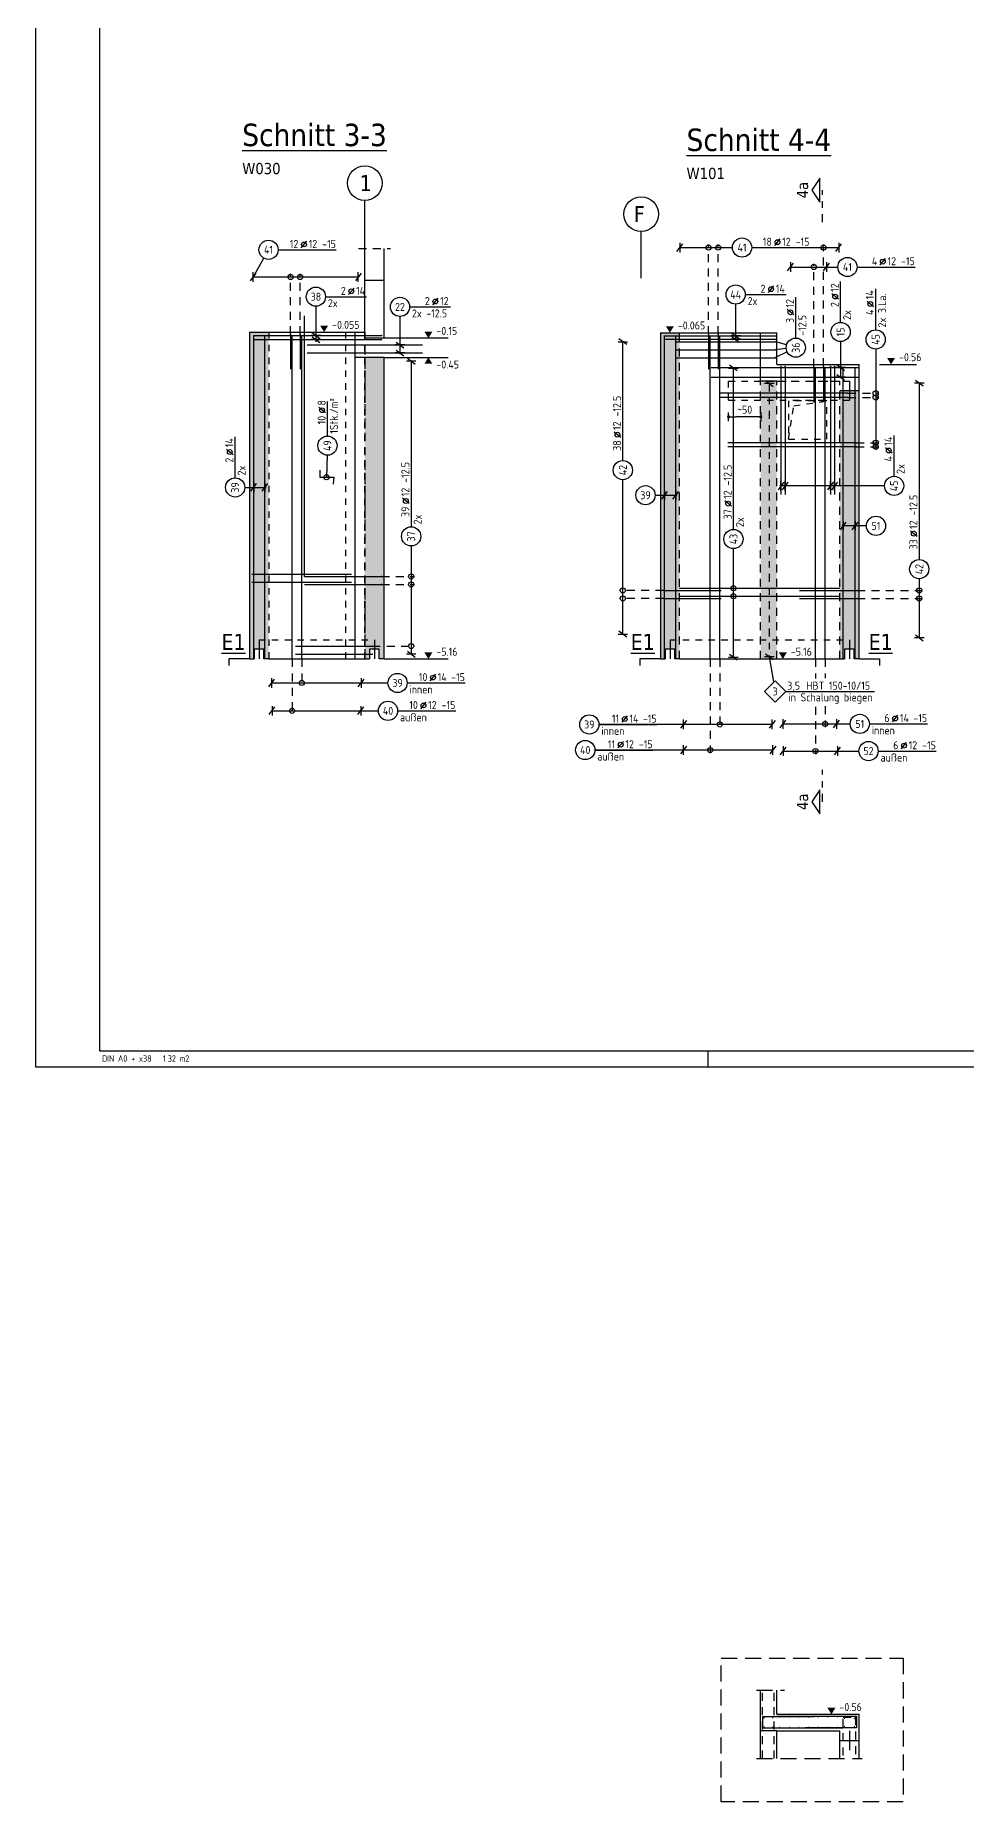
# Model space of a CAD drawing. Extents: x -30 to 112, y -12 to 52.
# Drawn here: x 0 to 14.54, y -11.47 to 16.11 of the extents above; entities that cross this region are included whole.
import ezdxf
from ezdxf.enums import TextEntityAlignment as Align

# ---------------------------------------------------------------- set-up
doc = ezdxf.new("R2010")
doc.units = 0
doc.header["$LTSCALE"] = 0.5
for name, pattern in [('AUSGEZOGEN', [1000.01, 1000, 0.01]), ('DASHDOTSMALL', [1.05, 0.5, -0.25, 0.05, -0.25]), ('GESTRICHELT', [0.75, 0.5, -0.25]), ('HIDDEN', [0.375, 0.25, -0.125]), ('HIDDEN2', [0.187, 0.125, -0.062]), ('HIDDEN4', [0.12, 0.02, -0.1]), ('PUNKT', [0.175, 0.05, -0.125]), ('STRICHLINIE', [0.75, 0.5, -0.25]), ('STRICHPUNKT2', [0.55, 0.25, -0.125, 0.05, -0.125]), ('VERDECKT', [0.375, 0.25, -0.125])]:
    doc.linetypes.add(name, pattern=pattern)
for name, color, linetype in [('ACHSEN', 7, 'Continuous'), ('AFB', 7, 'Continuous'), ('AFU', 7, 'Continuous'), ('BETON', 7, 'Continuous'), ('DETAIL', 7, 'Continuous'), ('DRUEBER', 7, 'Continuous'), ('Fugenband', 7, 'Continuous'), ('grau_mittel', 7, 'Continuous'), ('HBT', 7, 'Continuous'), ('HILFE', 7, 'Continuous'), ('koten', 7, 'Continuous'), ('MASSE', 7, 'Continuous'), ('OBJEKT', 7, 'Continuous'), ('RAHMEN', 7, 'Continuous'), ('RND', 7, 'Continuous'), ('RND-1', 7, 'Continuous'), ('SCHNITTE', 7, 'Continuous'), ('SFP_Achsen', 7, 'Continuous'), ('TEXT', 7, 'Continuous'), ('VERDECKT', 7, 'Continuous'), ('WBZ', 7, 'Continuous')]:
    doc.layers.add(name, color=color, linetype=linetype)
doc.layers.add('NOPLOT', color=7, linetype='Continuous', plot=False)
doc.styles.add('helv', font='tahoma.ttf')
doc.styles.add('txt', font='isocp.shx')
doc.linetypes.add('AFU_50K', pattern='A,0.15,["/",Standard,S=0.2,R=0,X=-0.01,Y=-0.1],0.07,["/",Standard,S=0.2,R=0,X=-0.01,Y=-0.1],0.15', length=0.37)
doc.linetypes.add('AFU_50L', pattern='A,0.75,["/",Standard,S=0.2,R=0,X=-0.01,Y=-0.1],0.07,["/",Standard,S=0.2,R=0,X=-0.01,Y=-0.1],0.75', length=1.57)
doc.linetypes.add('AFU_50M', pattern='A,0.45,["/",Standard,S=0.2,R=0,X=-0.01,Y=-0.1],0.07,["/",Standard,S=0.2,R=0,X=-0.01,Y=-0.1],0.45', length=0.97)
doc.dimstyles.new('DOT_I', dxfattribs={"dimscale": 0.5, "dimtxt": 0.25, "dimasz": 0.25, "dimexe": 0.1, "dimexo": 0.3, "dimgap": 0.1, "dimtad": 1, "dimdec": 3, "dimzin": 3, "dimtxsty": 'txt', "dimblk": 'DOT', "dimblk1": 'DOT', "dimblk2": 'DOT', "dimsah": 1, "dimcen": 0.1, "dimse1": 1, "dimse2": 1, "dimazin": 0, "dimtfac": 1, "dimtdec": 4, "dimtix": 1, "dimtmove": 2, "dimatfit": 3, "dimfxl": 0, "dimtvp": 1, "dimtolj": 1, "dimtzin": 0, "dimarcsym": 0})

# ---------------------------------------------------------------- blocks, each defined once
blk = doc.blocks.new('okrd_o')
at = {"layer": 'koten', "color": 7, "linetype": 'Continuous'}
blk.add_solid([(-0.125, 0.202), (0.125, 0.202), (0, 0)], dxfattribs=at)
at = {"layer": 'koten', "style": 'txt'}
blk.add_attdef('OKRD', (0.25, 0.1), '', height=0.25, dxfattribs=at)
blk = doc.blocks.new('okrd_u')
at = {"layer": 'koten', "color": 7, "linetype": 'Continuous'}
blk.add_solid([(-0.125, -0.202), (0.125, -0.202), (0, 0)], dxfattribs=at)
at = {"layer": 'koten', "style": 'txt'}
blk.add_attdef('OKRD', (0.25, -0.35), '', height=0.25, dxfattribs=at)
blk = doc.blocks.new('lei_gre')
at = {"layer": 'RND', "color": 7, "linetype": 'Continuous'}
for p, q in [((-0.09, -0.12), (0.09, 0.12)), ((0, 0.15), (0, -0.15))]:
    blk.add_line(p, q, dxfattribs=at)
blk = doc.blocks.new('RND_LEI')
at = {"layer": 'RND', "color": 7, "linetype": 'Continuous'}
blk.add_line((1.022, 0.066), (1.19, 0.27), dxfattribs=at)
for centre, radius in [((0, 0), 0.3), ((1.106, 0.168), 0.075)]:
    blk.add_circle(centre, radius, dxfattribs=at)
at = {"layer": 'RND', "color": 7, "linetype": 'Continuous', "style": 'txt'}
blk.add_attdef('POSL', text='', height=0.25, dxfattribs=at).set_placement((0, 0), align=Align.MIDDLE)
blk.add_attdef('ANZ', text='', height=0.25, dxfattribs=at).set_placement((0.931, 0.057), align=Align.RIGHT)
for tag, p in [('DUM', (1.253, 0.057)), ('ABSTD', (1.674, 0.057)), ('POSTXT', (0.374, -0.327))]:
    blk.add_attdef(tag, p, '', height=0.25, dxfattribs=at)
blk = doc.blocks.new('RND_HIN')
at = {"layer": 'RND', "color": 7, "linetype": 'Continuous'}
blk.add_circle((0, 0), 0.3, dxfattribs=at)
at = {"layer": 'RND', "color": 7, "linetype": 'Continuous', "style": 'txt'}
blk.add_attdef('POSI', text='', height=0.25, dxfattribs=at).set_placement((0, 0), align=Align.MIDDLE)
blk = doc.blocks.new('HBT_LEI')
at = {"layer": 'HBT', "color": 7, "linetype": 'Continuous'}
blk.add_lwpolyline([(-0.33, 0), (0, 0.33), (0.33, 0), (0, -0.33)], close=True, dxfattribs=at)
at = {"layer": 'HBT', "color": 7, "linetype": 'Continuous', "style": 'txt'}
blk.add_attdef('POSH', text='', height=0.25, dxfattribs=at).set_placement((0, -0.126), align=Align.CENTER)
blk.add_attdef('STKH', text='', height=0.25, dxfattribs=at).set_placement((0.776, 0.055), align=Align.RIGHT)
at = {"layer": 'HBT', "style": 'txt'}
for tag, p in [('ARTH', (0.973, 0.055)), ('TEXTH', (0.415, -0.309))]:
    blk.add_attdef(tag, p, '', height=0.25, dxfattribs=at)
blk = doc.blocks.new('DOT')
at = {"layer": 'MASSE', "color": 7, "linetype": 'Continuous'}
for p, q in [((0, 0), (-1, 0)), ((0, 0.54), (0, -0.54))]:
    blk.add_line(p, q, dxfattribs=at)
at = {"layer": 'MASSE', "color": 7, "linetype": 'Continuous', "const_width": 0.2}
blk.add_lwpolyline([(-0.1, 0, 1), (0.1, 0, 1)], format="xyb", close=True, dxfattribs=at)
blk = doc.blocks.new('*D62')
at = {"layer": 'Defpoints', "color": 0, "linetype": 'AUSGEZOGEN', "transparency": 16777216}
for p in [(10.822, 10.153), (10.822, 10.153), (11.322, 10.153)]:
    blk.add_point(p, dxfattribs=at)
at = {"layer": 'MASSE', "color": 0, "linetype": 'AUSGEZOGEN', "lineweight": -2, "transparency": 16777216}
blk.add_line((11.197, 10.153), (10.947, 10.153), dxfattribs=at)
at = {"layer": 'MASSE', "color": 0, "linetype": 'AUSGEZOGEN', "lineweight": -2, "transparency": 16777216, "xscale": 0.125, "yscale": 0.125, "zscale": 0.125, "rotation": 180}
blk.add_blockref('DOT', (10.822, 10.153), dxfattribs=at)
at = {"layer": 'MASSE', "color": 0, "linetype": 'AUSGEZOGEN', "lineweight": -2, "transparency": 16777216, "xscale": 0.125, "yscale": 0.125, "zscale": 0.125}
blk.add_blockref('DOT', (11.322, 10.153), dxfattribs=at)
at = {"layer": 'MASSE', "color": 0, "linetype": 'AUSGEZOGEN', "transparency": 16777216, "insert": (11.072, 10.265), "char_height": 0.125, "attachment_point": 5, "style": 'txt'}
blk.add_mtext('\\A1;~50', dxfattribs=at)
blk = doc.blocks.new('SCHN-2')
at = {"layer": 'SCHNITTE', "color": 6, "linetype": 'Continuous'}
blk.add_lwpolyline([(0.378, 0.088), (0, 0.34), (-0.378, 0.088)], close=True, dxfattribs=at)
at = {"layer": 'SCHNITTE', "color": 1, "linetype": 'DASHDOTSMALL', "style": 'helv'}
blk.add_attdef('SCHN-2', text='', height=0.35, dxfattribs=at).set_placement((0, 0.45), align=Align.CENTER)
blk = doc.blocks.new('A0-38-0')
at = {"layer": 'RAHMEN'}
for p, q in [((0, 84.1), (0, 0)), ((0, 0), (156.9, 0))]:
    blk.add_line(p, q, dxfattribs=at)
at = {"layer": 'RAHMEN', "color": 5}
for p, q in [((2, 83.6), (2, 0.5)), ((2, 0.5), (156.4, 0.5))]:
    blk.add_line(p, q, dxfattribs=at)
at = {"layer": 'RAHMEN', "color": 7}
blk.add_line((21, 0), (21, 0.5), dxfattribs=at)
at = {"layer": 'RAHMEN', "color": 7, "style": 'txt'}
blk.add_text('DIN A0 + x38   1.32 m2', height=0.2, dxfattribs=at).set_placement((2.083, 0.164))

msp = doc.modelspace()

# ---------------------------------------------------------------- hatches: boundary and pattern name
at = {"layer": 'grau_mittel'}
for points in [[(3.34256, 6.37266), (3.41757, 6.37266), (3.41757, 6.52266), (3.56757, 6.52266), (3.56757, 6.37266), (3.64257, 6.37266), (3.64257, 11.47766), (3.34256, 11.47766)], [(5.14256, 6.37266), (5.21756, 6.37266), (5.21756, 6.52266), (5.36756, 6.52266), (5.36756, 6.37266), (5.44256, 6.37266), (5.44256, 11.08266), (5.14256, 11.08266)]]:
    msp.add_hatch(color=61, dxfattribs=at).paths.add_polyline_path(points)
h = msp.add_hatch(color=61, dxfattribs=at)
h.paths.add_polyline_path([(9.75688, 6.37266), (9.83188, 6.37266), (9.83188, 6.52266), (9.98188, 6.52266), (9.98188, 6.37266), (10.05688, 6.37266), (10.05688, 11.46766), (9.75688, 11.46766)])
h.paths.add_polyline_path([(11.57188, 10.71266), (11.32188, 10.71266), (11.32188, 6.37266), (11.57188, 6.37266)])
h.paths.add_polyline_path([(12.85688, 10.56266), (12.55688, 10.56266), (12.55688, 6.37266), (12.6319, 6.37266), (12.6319, 6.52266), (12.7819, 6.52266), (12.7819, 6.37266), (12.85688, 6.37266)])

# ---------------------------------------------------------------- linework, layer by layer
at = {"layer": 'ACHSEN', "color": 140, "linetype": 'AUSGEZOGEN'}
for p, q in [((5.14256, 12.78266), (5.14256, 13.53266)), ((9.45686, 12.31789), (9.45686, 13.04861))]:
    msp.add_line(p, q, dxfattribs=at)
at = {"layer": 'AFB', "color": 1, "linetype": 'AUSGEZOGEN'}
for p, q in [((12.70688, 10.71266), (12.70688, 10.41266)), ((12.70688, -10.36883), (12.70688, -10.66883))]:
    msp.add_line(p, q, dxfattribs=at)
at = {"layer": 'AFU', "color": 8, "linetype": 'AFU_50L'}
for p, q in [((4.99256, 6.37266), (4.99256, 11.47766)), ((3.64257, 6.37266), (5.14256, 6.37266)), ((10.05688, 6.37266), (12.55688, 6.37266))]:
    msp.add_line(p, q, dxfattribs=at)
at = {"layer": 'AFU', "color": 8, "linetype": 'AFU_50K'}
for p, q in [((5.14256, 11.47766), (5.14256, 11.38266)), ((5.44256, 11.38266), (5.14256, 11.38266)), ((5.44256, 11.08266), (4.99256, 11.08266)), ((11.57188, 10.71266), (11.32188, 10.71266)), ((11.57188, -10.36883), (11.32188, -10.36883))]:
    msp.add_line(p, q, dxfattribs=at)
at = {"layer": 'AFU', "color": 8, "linetype": 'AFU_50M'}
for p, q in [((11.32188, 10.71266), (11.32188, 11.46766)), ((12.55688, 10.56266), (12.85688, 10.56266)), ((12.55688, -10.51883), (12.85688, -10.51883))]:
    msp.add_line(p, q, dxfattribs=at)
at = {"layer": 'AFU', "color": 1, "linetype": 'AUSGEZOGEN'}
for p, q in [((3.49257, 6.67266), (3.49257, 6.37266)), ((5.29256, 6.67266), (5.29256, 6.37266)), ((9.90688, 6.67266), (9.90688, 6.37266)), ((12.7069, 6.67266), (12.7069, 6.37266))]:
    msp.add_line(p, q, dxfattribs=at)
at = {"layer": 'AFU', "color": 8, "linetype": 'AUSGEZOGEN'}
for p, q in [((3.34257, 6.37266), (3.41757, 6.37266)), ((3.56757, 6.52266), (3.41757, 6.52266)), ((3.41757, 6.52266), (3.41757, 6.37266)), ((3.56757, 6.37266), (3.56757, 6.52266)), ((3.64257, 6.37266), (3.56757, 6.37266)), ((5.14256, 6.37266), (5.21756, 6.37266)), ((5.36756, 6.52266), (5.21756, 6.52266)), ((5.21756, 6.52266), (5.21756, 6.37266)), ((5.36756, 6.37266), (5.36756, 6.52266)), ((5.44256, 6.37266), (5.36756, 6.37266)), ((9.75688, 6.37266), (9.83188, 6.37266)), ((9.98188, 6.52266), (9.83188, 6.52266)), ((9.83188, 6.52266), (9.83188, 6.37266)), ((9.98188, 6.37266), (9.98188, 6.52266)), ((10.05688, 6.37266), (9.98188, 6.37266)), ((12.5569, 6.37266), (12.6319, 6.37266)), ((12.7819, 6.52266), (12.6319, 6.52266)), ((12.6319, 6.52266), (12.6319, 6.37266)), ((12.7819, 6.37266), (12.7819, 6.52266)), ((12.8569, 6.37266), (12.7819, 6.37266))]:
    msp.add_line(p, q, dxfattribs=at)
at = {"layer": 'BETON', "color": 6, "linetype": 'AUSGEZOGEN'}
for p, q in [((5.14256, 11.47766), (5.14256, 12.28266)), ((5.44256, 12.28266), (5.14256, 12.28266)), ((5.44256, 11.38266), (5.44256, 12.28266)), ((3.34256, 11.47766), (3.34256, 6.37266)), ((3.34256, 11.47766), (5.14256, 11.47766)), ((6.44256, 11.38266), (5.44256, 11.38266)), ((9.75688, 11.46766), (9.75688, 6.37266)), ((9.75688, 11.46766), (11.57188, 11.46766)), ((11.57188, 10.97266), (11.57188, 11.46766)), ((5.44256, 6.37266), (5.44256, 11.08266)), ((5.44256, 11.08266), (6.44256, 11.08266)), ((11.57188, 10.97266), (12.85688, 10.97266)), ((12.85688, 6.37266), (12.85688, 10.97266)), ((3.34256, 6.37266), (3.02256, 6.37266)), ((3.02256, 6.37266), (3.02256, 6.27266)), ((5.44256, 6.37266), (6.44256, 6.37266)), ((9.75686, 6.37266), (9.43686, 6.37266)), ((9.43686, 6.37266), (9.43686, 6.27266)), ((12.85688, 6.37266), (13.17688, 6.37266)), ((13.17688, 6.37266), (13.17688, 6.27266)), ((11.32188, -10.79884), (11.32188, -9.73496)), ((11.57188, -10.10883), (11.57188, -9.73496)), ((11.57188, -10.10883), (12.85688, -10.10883)), ((12.85688, -10.79884), (12.85688, -10.10883)), ((11.57188, -10.79884), (11.57188, -10.36883)), ((11.57188, -10.36883), (12.55688, -10.36883)), ((12.55688, -10.79884), (12.55688, -10.36883))]:
    msp.add_line(p, q, dxfattribs=at)
at = {"layer": 'DETAIL', "color": 102, "linetype": 'STRICHLINIE'}
msp.add_lwpolyline([(10.7066, -11.47394), (10.7066, -9.23507), (13.54414, -9.23507), (13.54414, -11.47394)], close=True, dxfattribs=at)
at = {"layer": 'DRUEBER', "color": 7, "linetype": 'PUNKT'}
for p, q in [((3.64257, 11.47766), (3.64257, 6.37266)), ((5.14256, 6.37266), (5.14256, 11.47766))]:
    msp.add_line(p, q, dxfattribs=at)
at = {"layer": 'Fugenband', "color": 102, "linetype": 'HIDDEN4'}
for p, q in [((4.84256, 11.47766), (4.84256, 6.37266)), ((5.14256, 11.47766), (5.14256, 6.37266)), ((10.82188, 10.71266), (12.70688, 10.71266)), ((10.82188, 10.41266), (10.82188, 10.71266)), ((10.82188, 10.41266), (12.70688, 10.41266)), ((3.49257, 6.67266), (5.29256, 6.67266)), ((9.90688, 6.67266), (12.7069, 6.67266))]:
    msp.add_line(p, q, dxfattribs=at)
at = {"layer": 'HBT', "color": 6, "linetype": 'STRICHPUNKT2'}
msp.add_line((11.45585, 10.67431), (11.45585, 6.40699), dxfattribs=at)
at = {"layer": 'HBT', "color": 7, "linetype": 'AUSGEZOGEN'}
for p, q in [((11.45585, 6.40699), (11.52269, 6.01287)), ((11.71277, 5.86499), (13.09919, 5.86499))]:
    msp.add_line(p, q, dxfattribs=at)
at = {"layer": 'HILFE', "color": 102, "linetype": 'HIDDEN'}
msp.add_line((5.04256, 12.78266), (5.54256, 12.78266), dxfattribs=at)
at = {"layer": 'HILFE', "color": 102, "linetype": 'AUSGEZOGEN'}
msp.add_line((13.17561, 10.97266), (13.75604, 10.97266), dxfattribs=at)
at = {"layer": 'HILFE', "color": 102, "linetype": 'GESTRICHELT'}
for p, q in [((11.25571, -9.73496), (11.69153, -9.73496)), ((11.25571, -10.79884), (12.90842, -10.79884))]:
    msp.add_line(p, q, dxfattribs=at)
at = {"layer": 'NOPLOT', "color": 191, "linetype": 'AUSGEZOGEN'}
msp.add_line((4.20273, 7.66057), (4.20273, 11.73095), dxfattribs=at)
at = {"layer": 'OBJEKT', "color": 7, "linetype": 'AUSGEZOGEN'}
for p, q in [((5.14256, 12.28266), (5.14256, 12.78266)), ((5.44256, 12.28266), (5.44256, 12.78266))]:
    msp.add_line(p, q, dxfattribs=at)
at = {"layer": 'RND', "color": 7, "linetype": 'AUSGEZOGEN'}
for p, q in [((3.79022, 12.76224), (4.69647, 12.76224)), ((10.06087, 12.79683), (10.88146, 12.79683)), ((11.18146, 12.79683), (12.54126, 12.79683)), ((3.39774, 12.33735), (3.56587, 12.63196)), ((11.78727, 12.49349), (12.34924, 12.49349)), ((12.34924, 12.49349), (12.52613, 12.49349)), ((12.82613, 12.49349), (13.73238, 12.49349)), ((5.04158, 12.33735), (3.39774, 12.33735)), ((12.56945, 11.6291), (12.56945, 12.2691)), ((13.11719, 11.51227), (13.11719, 12.15227)), ((4.52936, 12.03009), (5.16936, 12.03009)), ((5.84163, 11.87042), (6.48163, 11.87042)), ((11.08158, 12.06295), (11.72158, 12.06295)), ((11.87026, 11.38337), (11.87026, 12.02337)), ((9.17046, 9.47149), (9.17046, 11.32639)), ((5.86659, 11.023), (5.86659, 8.43657)), ((10.89721, 8.39502), (10.89721, 10.91612)), ((13.79735, 10.68057), (13.79735, 7.92532)), ((4.56, 9.85339), (4.56, 10.39339)), ((3.11882, 9.20088), (3.11882, 9.84088)), ((13.40504, 9.22463), (13.40504, 9.86463)), ((9.17046, 6.7598), (9.17046, 9.17149)), ((5.86659, 8.13657), (5.86659, 6.4475)), ((10.89721, 6.39923), (10.89721, 8.09502)), ((13.79735, 7.62532), (13.79735, 6.70248)), ((3.68855, 5.9974), (5.08573, 5.9974)), ((5.08573, 5.9974), (5.50398, 5.9974)), ((5.80398, 5.9974), (6.71023, 5.9974)), ((3.69515, 5.56222), (5.08075, 5.56222)), ((5.08075, 5.56222), (5.35537, 5.56222)), ((5.65537, 5.56222), (6.56162, 5.56222)), ((10.11799, 5.34951), (8.79742, 5.34951)), ((8.79742, 5.34951), (9.70367, 5.34951)), ((11.5008, 5.34951), (10.11799, 5.34951)), ((11.66901, 5.35828), (12.50606, 5.35828)), ((12.50606, 5.35828), (12.71912, 5.35828)), ((13.01912, 5.35828), (13.92537, 5.35828)), ((10.11713, 4.94971), (8.73389, 4.94971)), ((8.73389, 4.94971), (9.64014, 4.94971)), ((11.51152, 4.94971), (10.11713, 4.94971)), ((11.67343, 4.9338), (12.52134, 4.9338)), ((12.52134, 4.9338), (12.85585, 4.9338)), ((13.15585, 4.9338), (14.0621, 4.9338))]:
    msp.add_line(p, q, dxfattribs=at)
at = {"layer": 'RND', "color": 102, "linetype": 'VERDECKT'}
for p, q in [((10.50885, 11.44562), (10.50885, 12.84683)), ((10.65885, 11.44562), (10.65885, 12.84683)), ((12.30248, 10.943), (12.30248, 12.84683)), ((12.15248, 10.93591), (12.15248, 12.54349)), ((3.98341, 11.44562), (3.98341, 12.38735)), ((4.13341, 11.44562), (4.13341, 12.38735)), ((12.68404, 10.52059), (13.16719, 10.52059)), ((12.68404, 10.45669), (13.16719, 10.45669)), ((12.81189, 9.74863), (13.16719, 9.74863)), ((12.81189, 9.68472), (13.16719, 9.68472)), ((5.40273, 7.66057), (5.91659, 7.66057)), ((5.40273, 7.53557), (5.91659, 7.53557)), ((9.80721, 7.44181), (9.12046, 7.44181)), ((9.80721, 7.31681), (9.12046, 7.31681)), ((12.82744, 7.44181), (13.84735, 7.44181)), ((12.82744, 7.31681), (13.84735, 7.31681)), ((4.00832, 6.37266), (4.00832, 5.51222)), ((4.15832, 6.37266), (4.15832, 5.9474)), ((5.26003, 6.5725), (5.91659, 6.5725)), ((10.53376, 6.37266), (10.53376, 4.89971)), ((10.68376, 6.37266), (10.68376, 5.29951)), ((12.17739, 6.37266), (12.17739, 6.06512)), ((12.32739, 6.37266), (12.32739, 6.07355)), ((12.17739, 5.62648), (12.17739, 4.8838)), ((12.32739, 5.63491), (12.32739, 5.30828))]:
    msp.add_line(p, q, dxfattribs=at)
at = {"layer": 'RND', "color": 102, "linetype": 'AUSGEZOGEN'}
for p, q in [((4.37936, 11.88009), (4.37936, 11.32567)), ((10.93158, 11.91295), (10.93158, 11.34522)), ((5.69163, 11.72042), (5.69163, 11.12988)), ((11.72645, 11.276), (11.558, 11.32592)), ((12.56945, 11.3291), (12.56945, 10.76158)), ((11.73529, 11.16793), (11.5455, 11.07592)), ((11.72103, 11.21817), (11.55175, 11.20092)), ((13.11719, 11.21227), (13.11719, 9.64255)), ((4.55584, 9.55345), (4.54632, 9.21017)), ((3.26882, 9.05088), (3.60253, 9.05088)), ((9.67421, 8.92926), (10.01299, 8.92926)), ((13.25504, 9.07463), (11.62163, 9.07463)), ((12.97238, 8.45114), (12.58645, 8.45114))]:
    msp.add_line(p, q, dxfattribs=at)
at = {"layer": 'RND', "color": 1, "linetype": 'AUSGEZOGEN'}
for points in [[(3.40273, 11.42441), (5.40273, 11.42441)], [(3.40273, 11.35885), (5.40273, 11.35885)], [(3.40868, 6.37266), (3.40868, 11.42266)], [(3.5835, 6.37266), (3.5835, 11.42266)], [(3.98341, 11.44562), (3.98341, 10.89562)], [(4.00832, 6.37266), (4.00832, 11.42266)], [(4.13341, 11.44562), (4.13341, 10.89562)], [(4.15832, 6.37266), (4.15832, 11.42266)], [(9.80789, 11.41694), (11.55789, 11.41694)], [(9.80789, 11.36519), (11.55789, 11.36519)], [(9.823, 6.37266), (9.823, 11.42266)], [(9.99782, 6.37266), (9.99782, 11.42266)], [(10.00175, 11.32592), (11.55175, 11.32592)], [(10.50885, 11.44562), (10.50885, 10.89562)], [(10.53376, 6.37266), (10.53376, 11.42266)], [(10.65885, 11.44562), (10.65885, 10.89562)], [(10.68376, 6.37266), (10.68376, 11.42266)], [(4.24256, 11.27726), (6.04256, 11.27726)], [(4.24256, 11.15226), (6.04256, 11.15226)], [(10.00175, 11.20092), (11.55175, 11.20092)], [(10.00175, 11.07592), (11.55175, 11.07592)], [(10.54903, 10.92402), (12.84903, 10.92402)], [(10.54903, 10.7717), (12.84903, 10.7717)], [(11.63894, 10.94021), (11.63894, 8.94021)], [(11.70285, 10.94021), (11.70285, 8.94021)], [(12.15248, 10.93591), (12.15248, 10.38591)], [(12.17739, 6.37266), (12.17739, 10.92266)], [(12.30248, 10.943), (12.30248, 10.393)], [(12.32739, 6.37266), (12.32739, 10.92266)], [(12.41091, 10.94021), (12.41091, 8.94021)], [(12.47482, 10.94021), (12.47482, 8.94021)], [(12.61112, 6.37266), (12.61112, 10.92266)], [(12.79726, 6.37266), (12.79726, 10.92266)], [(12.68404, 10.52059), (10.68404, 10.52059)], [(12.68404, 10.45669), (10.68404, 10.45669)], [(12.81189, 9.74863), (10.81189, 9.74863)], [(12.81189, 9.68472), (10.81189, 9.68472)], [(3.38753, 7.69393), (4.93753, 7.69393)], [(3.38753, 7.56893), (4.93753, 7.56893)], [(4.20273, 7.66057), (5.40273, 7.66057)], [(4.20273, 7.53557), (5.40273, 7.53557)], [(10.05688, 7.47672), (12.55688, 7.47672)], [(9.80721, 7.44181), (10.70721, 7.44181)], [(9.80721, 7.31681), (10.70721, 7.31681)], [(10.05688, 7.35172), (12.55688, 7.35172)], [(11.92744, 7.44181), (12.82744, 7.44181)], [(11.92744, 7.31681), (12.82744, 7.31681)], [(4.06003, 6.5725), (5.26003, 6.5725)], [(4.06003, 6.4475), (5.26003, 6.4475)], [(12.60612, -10.32584), (11.35612, -10.32584), (11.35612, -10.14584), (12.15612, -10.14584)], [(11.56688, -10.13842), (12.81688, -10.13842), (12.81688, -10.31842), (12.01688, -10.31842)]]:
    msp.add_lwpolyline(points, dxfattribs=at)
at = {"layer": 'RND', "color": 7, "linetype": 'AUSGEZOGEN'}
for points, const_width in [([(3.97716, 11.44562, 1), (3.98966, 11.44562, 1)], 0.0125), ([(4.12716, 11.44562, 1), (4.13966, 11.44562, 1)], 0.0125), ([(5.39648, 11.42441, 1), (5.40898, 11.42441, 1)], 0.0125), ([(5.39648, 11.35885, 1), (5.40898, 11.35885, 1)], 0.0125), ([(10.5026, 11.44562, 1), (10.5151, 11.44562, 1)], 0.0125), ([(10.6526, 11.44562, 1), (10.6651, 11.44562, 1)], 0.0125), ([(11.5455, 11.32592, 1), (11.558, 11.32592, 1)], 0.0125), ([(11.5455, 11.20092, 1), (11.558, 11.20092, 1)], 0.0125), ([(11.5455, 11.07592, 1), (11.558, 11.07592, 1)], 0.0125), ([(11.64519, 10.94021, -1), (11.63269, 10.94021, -1)], 0.0125), ([(11.7091, 10.94021, -1), (11.6966, 10.94021, -1)], 0.0125), ([(12.29623, 10.943, 1), (12.30873, 10.943, 1)], 0.0125), ([(12.40466, 10.94021, 1), (12.41716, 10.94021, 1)], 0.0125), ([(12.46857, 10.94021, 1), (12.48107, 10.94021, 1)], 0.0125), ([(12.68404, 10.51434, -1), (12.68404, 10.52684, -1)], 0.0125), ([(12.14623, 10.38591, -1), (12.15873, 10.38591, -1)], 0.0125), ([(12.68404, 10.45044, -1), (12.68404, 10.46294, -1)], 0.0125), ([(12.81189, 9.75488, 1), (12.81189, 9.74238, 1)], 0.0125), ([(12.81189, 9.69097, 1), (12.81189, 9.67847, 1)], 0.0125), ([(3.38128, 7.69393, 1), (3.39378, 7.69393, 1)], 0.0125), ([(3.38128, 7.56893, 1), (3.39378, 7.56893, 1)], 0.0125), ([(5.39648, 7.66057, 1), (5.40898, 7.66057, 1)], 0.0125), ([(5.39648, 7.53557, 1), (5.40898, 7.53557, 1)], 0.0125), ([(9.80096, 7.44181, 1), (9.81346, 7.44181, 1)], 0.0125), ([(12.82119, 7.44181, 1), (12.83369, 7.44181, 1)], 0.0125), ([(9.80096, 7.31681, 1), (9.81346, 7.31681, 1)], 0.0125), ([(12.82119, 7.31681, 1), (12.83369, 7.31681, 1)], 0.0125), ([(5.25378, 6.5725, 1), (5.26628, 6.5725, 1)], 0.0125), ([(5.25378, 6.4475, 1), (5.26628, 6.4475, 1)], 0.0125), ([(11.37038, -10.16623, 1), (11.38038, -10.16623, 1)], 0.01), ([(11.5071, -10.16623, 1), (11.5171, -10.16623, 1)], 0.01), ([(11.61558, -10.15627, 1), (11.62258, -10.15627, 1)], 0.007), ([(11.76558, -10.15627, 1), (11.77258, -10.15627, 1)], 0.007), ([(11.91558, -10.15627, 1), (11.92258, -10.15627, 1)], 0.007), ([(12.06558, -10.15627, 1), (12.07258, -10.15627, 1)], 0.007), ([(12.21558, -10.15627, 1), (12.22258, -10.15627, 1)], 0.007), ([(12.36558, -10.15627, 1), (12.37258, -10.15627, 1)], 0.007), ([(12.51558, -10.15627, 1), (12.52258, -10.15627, 1)], 0.007), ([(12.62583, -10.17252, 1), (12.63583, -10.17252, 1)], 0.01), ([(12.78057, -10.17252, 1), (12.79057, -10.17252, 1)], 0.01), ([(11.37038, -10.30486, 1), (11.38038, -10.30486, 1)], 0.01), ([(11.5071, -10.30486, 1), (11.5171, -10.30486, 1)], 0.01), ([(11.61558, -10.30691, 1), (11.62258, -10.30691, 1)], 0.007), ([(11.76558, -10.30691, 1), (11.77258, -10.30691, 1)], 0.007), ([(11.91558, -10.30691, 1), (11.92258, -10.30691, 1)], 0.007), ([(12.06558, -10.30691, 1), (12.07258, -10.30691, 1)], 0.007), ([(12.21558, -10.30691, 1), (12.22258, -10.30691, 1)], 0.007), ([(12.36558, -10.30691, 1), (12.37258, -10.30691, 1)], 0.007), ([(12.51558, -10.30691, 1), (12.52258, -10.30691, 1)], 0.007), ([(12.62583, -10.2995, 1), (12.63583, -10.2995, 1)], 0.01), ([(12.78057, -10.2995, 1), (12.79057, -10.2995, 1)], 0.01)]:
    msp.add_lwpolyline(points, format="xyb", close=True, dxfattribs=dict(at, const_width=const_width))
at = {"layer": 'RND', "color": 7, "linetype": 'HIDDEN'}
for points in [[(11.35256, -10.79884), (11.35256, -9.73496)], [(11.53318, -10.79884), (11.53318, -9.73496)], [(12.61188, -10.75498), (12.61188, -10.15498), (12.80188, -10.15498), (12.80188, -10.75498)]]:
    msp.add_lwpolyline(points, dxfattribs=at)
at = {"layer": 'RND', "color": 7, "linetype": 'AUSGEZOGEN'}
for centre in [(10.50885, 12.79683), (10.65885, 12.79683), (12.30248, 12.79683), (12.15248, 12.49349), (3.98341, 12.33735), (4.13341, 12.33735), (13.11719, 10.52059), (13.11719, 10.45669), (13.11719, 9.74863), (13.11719, 9.68472), (4.54632, 9.21017), (5.86659, 7.66057), (5.86659, 7.53557), (9.17046, 7.44181), (10.89721, 7.47672), (13.79735, 7.44181), (9.17046, 7.31681), (10.89721, 7.35172), (13.79735, 7.31681), (5.86659, 6.5725), (4.15832, 5.9974), (4.00832, 5.56222), (10.68376, 5.34951), (12.32739, 5.35828), (10.53376, 4.94971), (12.17739, 4.9338)]:
    msp.add_circle(centre, 0.04, dxfattribs=at)
at = {"layer": 'RND-1', "color": 1, "linetype": 'AUSGEZOGEN'}
msp.add_lwpolyline([(4.4384, 9.32017), (4.4384, 9.21017), (4.6584, 9.21017), (4.64881, 9.10059)], dxfattribs=at)
at = {"layer": 'SCHNITTE', "color": 6, "linetype": 'STRICHPUNKT2'}
for p, q in [((12.28815, 13.19424), (12.28815, 13.69424)), ((12.28815, 4.14121), (12.28815, 4.64121))]:
    msp.add_line(p, q, dxfattribs=at)
at = {"layer": 'SFP_Achsen', "color": 7, "linetype": 'AUSGEZOGEN'}
for centre in [(5.14256, 13.80314), (9.45686, 13.31909)]:
    msp.add_circle(centre, 0.27048, dxfattribs=at)
at = {"layer": 'VERDECKT', "color": 7, "linetype": 'HIDDEN'}
msp.add_line((5.14256, 11.47766), (5.14256, 6.37266), dxfattribs=at)
at = {"layer": 'VERDECKT', "color": 7, "linetype": 'VERDECKT'}
for p, q in [((10.05688, 6.37266), (10.05688, 11.46766)), ((11.32188, 6.37266), (11.32188, 11.46766)), ((11.57188, 6.37266), (11.57188, 10.71266)), ((11.57188, 10.71266), (12.55688, 10.71266)), ((12.55688, 6.37266), (12.55688, 10.71266))]:
    msp.add_line(p, q, dxfattribs=at)
at = {"layer": 'WBZ', "color": 102, "linetype": 'HIDDEN2'}
for p, q in [((11.75688, 9.80266), (11.83964, 10.32392)), ((11.83964, 10.32392), (12.35688, 10.40266))]:
    msp.add_line(p, q, dxfattribs=at)
msp.add_lwpolyline([(11.75688, 9.80266), (12.35688, 9.80266), (12.35688, 10.40266), (11.75688, 10.40266)], close=True, dxfattribs=at)

# ---------------------------------------------------------------- block references
at = {"layer": 'HBT', "color": 6, "linetype": 'STRICHPUNKT2', "xscale": 0.5, "yscale": 0.5, "zscale": 0.5, "rotation": 270}
for p in [(11.45585, 10.67431), (11.45585, 6.40699)]:
    msp.add_blockref('lei_gre', p, dxfattribs=at)
at = {"layer": 'HBT', "color": 7, "linetype": 'AUSGEZOGEN', "xscale": 0.5, "yscale": 0.5, "zscale": 0.5}
msp.add_blockref('HBT_LEI', (11.54777, 5.86499), dxfattribs=at).add_auto_attribs({'POSH': '3', 'STKH': '3,5', 'ARTH': 'HBT 150-10/15', 'TEXTH': 'in Schalung biegen'})
at = {"layer": 'koten', "color": 7, "linetype": 'AUSGEZOGEN'}
ref = msp.add_blockref('okrd_o', (4.50808, 11.47766), dxfattribs=dict(at, xscale=0.5, yscale=0.5, zscale=0.5))
ref.add_attrib('OKRD', '-0.055', (4.63308, 11.52766), dxfattribs={"layer": '0', "color": 0, "linetype": 'ByBlock', "height": 0.125, "style": 'txt'})
ref = msp.add_blockref('okrd_o', (9.9047, 11.46766), dxfattribs=dict(at, xscale=0.5, yscale=0.5, zscale=0.5))
ref.add_attrib('OKRD', '-0.065', (10.0297, 11.51766), dxfattribs={"layer": '0', "color": 0, "linetype": 'ByBlock', "height": 0.125, "style": 'txt'})
ref = msp.add_blockref('okrd_o', (6.13554, 11.38266), dxfattribs=dict(at, xscale=0.5, yscale=0.5, zscale=0.5))
ref.add_attrib('OKRD', '-0.15', (6.26054, 11.43266), dxfattribs={"layer": '0', "color": 0, "linetype": 'ByBlock', "height": 0.125, "style": 'txt'})
ref = msp.add_blockref('okrd_u', (6.13554, 11.08266), dxfattribs=dict(at, xscale=0.5, yscale=0.5, zscale=0.5))
ref.add_attrib('OKRD', '-0.45', (6.26054, 10.90766), dxfattribs={"layer": '0', "color": 0, "linetype": 'ByBlock', "height": 0.125, "style": 'txt'})
at = {"layer": 'koten', "color": 102, "linetype": 'AUSGEZOGEN', "xscale": 0.5, "yscale": 0.5, "zscale": 0.5}
for p in [(13.35721, 10.97266), (12.42668, -10.10883)]:
    msp.add_blockref('okrd_o', p, dxfattribs=at).add_auto_attribs({'OKRD': '-0.56'})
at = {"layer": 'koten', "color": 7, "linetype": 'AUSGEZOGEN'}
ref = msp.add_blockref('okrd_o', (6.13554, 6.37266), dxfattribs=dict(at, xscale=0.5, yscale=0.5, zscale=0.5))
ref.add_attrib('OKRD', '-5.16', (6.26054, 6.42266), dxfattribs={"layer": '0', "color": 0, "linetype": 'ByBlock', "height": 0.125, "style": 'txt'})
ref = msp.add_blockref('okrd_o', (11.66792, 6.37266), dxfattribs=dict(at, xscale=0.5, yscale=0.5, zscale=0.5))
ref.add_attrib('OKRD', '-5.16', (11.79292, 6.42266), dxfattribs={"layer": '0', "color": 0, "linetype": 'ByBlock', "height": 0.125, "style": 'txt'})
at = {"layer": 'RAHMEN', "color": 7, "xscale": 0.5, "yscale": 0.5, "zscale": 0.5}
msp.add_blockref('A0-38-0', (0, 0), dxfattribs=at)
at = {"layer": 'RND', "color": 7, "linetype": 'AUSGEZOGEN', "xscale": 0.5, "yscale": 0.5, "zscale": 0.5}
for name, p, values in [('RND_LEI', (3.64022, 12.76224), {'POSL': '41', 'DUM': '12', 'ANZ': '12', 'ABSTD': '-15'}), ('RND_LEI', (11.03146, 12.79683), {'POSL': '41', 'DUM': '12', 'ANZ': '18', 'ABSTD': '-15'}), ('RND_LEI', (12.67613, 12.49349), {'POSL': '41', 'DUM': '12', 'ANZ': '4', 'ABSTD': '-15'}), ('RND_LEI', (4.37936, 12.03009), {'POSL': '38', 'DUM': '14', 'ANZ': '2', 'POSTXT': '2x'}), ('RND_LEI', (10.93158, 12.06295), {'POSL': '44', 'DUM': '14', 'ANZ': '2', 'POSTXT': '2x'}), ('RND_LEI', (5.69163, 11.87042), {'POSL': '22', 'DUM': '12', 'ANZ': '2', 'POSTXT': '2x -12.5'}), ('RND_HIN', (9.52421, 8.92926), {'POSI': '39'}), ('RND_HIN', (13.12238, 8.45114), {'POSI': '51'}), ('RND_LEI', (5.65398, 5.9974), {'POSL': '39', 'DUM': '14', 'ANZ': '10', 'ABSTD': '-15', 'POSTXT': 'innen'}), ('RND_LEI', (5.50537, 5.56222), {'POSL': '40', 'DUM': '12', 'ANZ': '10', 'ABSTD': '-15', 'POSTXT': 'außen'}), ('RND_LEI', (8.64742, 5.34951), {'POSL': '39', 'DUM': '14', 'ANZ': '11', 'ABSTD': '-15', 'POSTXT': 'innen'}), ('RND_LEI', (12.86912, 5.35828), {'POSL': '51', 'DUM': '14', 'ANZ': '6', 'ABSTD': '-15', 'POSTXT': 'innen'}), ('RND_LEI', (8.58389, 4.94971), {'POSL': '40', 'DUM': '12', 'ANZ': '11', 'ABSTD': '-15', 'POSTXT': 'außen'}), ('RND_LEI', (13.00585, 4.9338), {'POSL': '52', 'DUM': '12', 'ANZ': '6', 'ABSTD': '-15', 'POSTXT': 'außen'})]:
    msp.add_blockref(name, p, dxfattribs=at).add_auto_attribs(values)
for p in [(10.06087, 12.79683), (12.54126, 12.79683), (11.78727, 12.49349), (12.34924, 12.49349), (9.823, 8.92926), (9.99782, 8.92926), (12.61112, 8.45114), (12.79726, 8.45114), (3.68855, 5.9974), (5.08573, 5.9974), (3.69515, 5.56222), (5.08075, 5.56222), (11.66901, 5.35828), (12.50606, 5.35828), (11.67343, 4.9338), (12.52134, 4.9338)]:
    msp.add_blockref('lei_gre', p, dxfattribs=at)
for p, rotation in [((3.39774, 12.33735), 180), ((5.04158, 12.33735), 180), ((9.17046, 11.32639), 90), ((5.86659, 11.023), 270), ((10.89721, 10.91612), 90), ((13.79735, 10.68057), 270), ((9.17046, 6.7598), 90), ((13.79735, 6.70248), 270), ((5.86659, 6.4475), 270), ((10.89721, 6.39923), 90), ((10.11799, 5.34951), 180), ((11.5008, 5.34951), 180), ((10.11713, 4.94971), 180), ((11.51152, 4.94971), 180)]:
    msp.add_blockref('lei_gre', p, dxfattribs=dict(at, rotation=rotation))
at = {"layer": 'RND', "color": 7, "linetype": 'AUSGEZOGEN', "xscale": 0.5, "yscale": 0.5, "zscale": 0.5, "rotation": 90}
for p, values in [((12.56945, 11.4791), {'POSL': '15', 'DUM': '12', 'ANZ': '2', 'POSTXT': '2x'}), ((11.87026, 11.23337), {'POSL': '36', 'DUM': '12', 'ANZ': '3', 'POSTXT': '-12.5'}), ((13.11719, 11.36227), {'POSL': '45', 'DUM': '14', 'ANZ': '4', 'POSTXT': '2x 3.La.'}), ((4.56, 9.70339), {'POSL': '49', 'DUM': '8', 'ANZ': '10', 'POSTXT': '1Stk./m²'}), ((9.17046, 9.32149), {'POSL': '42', 'DUM': '12', 'ANZ': '38', 'ABSTD': '-12.5'}), ((3.11882, 9.05088), {'POSL': '39', 'DUM': '14', 'ANZ': '2', 'POSTXT': '2x'}), ((13.40504, 9.07463), {'POSL': '45', 'DUM': '14', 'ANZ': '4', 'POSTXT': '2x'}), ((5.86659, 8.28657), {'POSL': '37', 'DUM': '12', 'ANZ': '39', 'ABSTD': '-12.5', 'POSTXT': '2x'}), ((10.89721, 8.24502), {'POSL': '43', 'DUM': '12', 'ANZ': '37', 'ABSTD': '-12.5', 'POSTXT': '2x'}), ((13.79735, 7.77532), {'POSL': '42', 'DUM': '12', 'ANZ': '33', 'ABSTD': '-12.5'})]:
    msp.add_blockref('RND_LEI', p, dxfattribs=at).add_auto_attribs(values)
at = {"layer": 'RND', "color": 102, "linetype": 'AUSGEZOGEN', "xscale": 0.5, "yscale": 0.5, "zscale": 0.5}
for p, rotation in [((4.37936, 11.42441), 270), ((4.37936, 11.35885), 270), ((5.69163, 11.27726), 270), ((10.93158, 11.41694), 270), ((10.93158, 11.36519), 270), ((5.69163, 11.15226), 270), ((12.56945, 10.92402), 270), ((12.56945, 10.7717), 270), ((11.63894, 9.07463), 180), ((11.70285, 9.07463), 180), ((12.41091, 9.07463), 180), ((12.47482, 9.07463), 180)]:
    msp.add_blockref('lei_gre', p, dxfattribs=dict(at, rotation=rotation))
for p in [(3.40868, 9.05088), (3.5835, 9.05088)]:
    msp.add_blockref('lei_gre', p, dxfattribs=at)
at = {"layer": 'SCHNITTE', "color": 6, "linetype": 'STRICHPUNKT2', "xscale": 0.5, "yscale": 0.5, "zscale": 0.5, "rotation": 90}
for p in [(12.28815, 13.69424), (12.28815, 4.14121)]:
    msp.add_blockref('SCHN-2', p, dxfattribs=at).add_auto_attribs({'SCHN-2': '4a'})

# ---------------------------------------------------------------- texts
at = {"layer": 'SFP_Achsen', "color": 6, "linetype": 'AUSGEZOGEN', "style": 'helv'}
for s, p in [('1', (5.06299, 13.67876)), ('F', (9.34281, 13.19471))]:
    msp.add_text(s, height=0.25, dxfattribs=at).set_placement(p)
at = {"layer": 'TEXT', "color": 5, "linetype": 'AUSGEZOGEN', "style": 'helv'}
for s, p in [('%%USchnitt 3-3', (3.22984, 14.38141)), ('%%USchnitt 4-4', (10.16527, 14.30535))]:
    msp.add_text(s, height=0.35, dxfattribs=at).set_placement(p)
at = {"layer": 'TEXT', "color": 1, "linetype": 'AUSGEZOGEN', "style": 'helv'}
for s, p in [('W030', (3.22984, 13.94391)), ('W101', (10.16527, 13.86785))]:
    msp.add_text(s, height=0.175, dxfattribs=at).set_placement(p)
at = {"layer": 'TEXT', "color": 6, "linetype": 'AUSGEZOGEN', "style": 'helv'}
for p in [(2.90607, 6.51273), (9.29377, 6.51273), (13.00781, 6.51273)]:
    msp.add_text('%%UE1', height=0.25, dxfattribs=at).set_placement(p)

# ---------------------------------------------------------------- dimensions: what is measured, and where the dimension line sits
at = {"layer": 'MASSE', "color": 7, "linetype": 'AUSGEZOGEN'}
dim = msp.add_linear_dim(base=(10.82188, 10.15273), p1=(11.32188, 10.15273), p2=(10.82188, 10.15273), text='~<>', dimstyle='DOT_I', override={"dimdec": 0, "dimlfac": 100}, dxfattribs=at)
dim.commit()
dim.dimension.update_dxf_attribs({"geometry": '*D62', "text_midpoint": (11.07188, 10.26523)})

doc.saveas('drawing.dxf')
